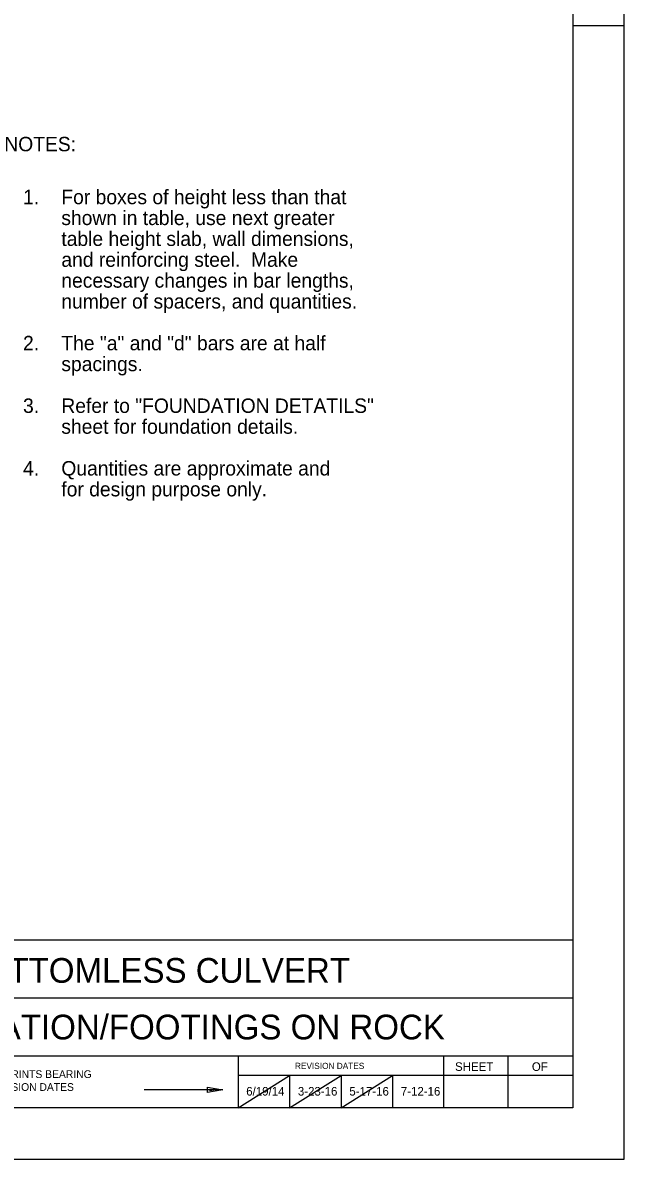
# Model space of a CAD drawing. Extents: x 0 to 68, y 0 to 44.
# Drawn here: x 56.32 to 68, y 0 to 22.06 of the extents above; entities that cross this region are included whole.
import ezdxf

# ---------------------------------------------------------------- set-up
doc = ezdxf.new("R2010")
doc.units = 0
for name, color, linetype in [('10 Sheet Format', 7, 'Continuous'), ('210 Border', 7, 'Continuous'), ('214 Text and Titles', 7, 'Continuous')]:
    doc.layers.add(name, color=color, linetype=linetype)

msp = doc.modelspace()

# ---------------------------------------------------------------- linework, layer by layer
at = {"layer": '10 Sheet Format'}
msp.add_lwpolyline([(0, 0), (68, 0), (68, 44), (0, 44)], close=True, dxfattribs=at)
at = {"layer": '210 Border'}
for p, q in [((67, 43), (67, 1)), ((67, 22), (68, 22)), ((67, 4.25), (2, 4.25)), ((67, 3.125), (48.5, 3.125)), ((67, 2), (2, 2)), ((60.5, 2), (60.5, 1)), ((64.487, 1.994), (64.487, 1)), ((65.737, 2), (65.737, 1)), ((67, 1.625), (60.5, 1.625)), ((60.5, 1), (61.5, 1.625)), ((61.5, 1.625), (61.5, 1)), ((61.5, 1), (62.5, 1.625)), ((62.5, 1.625), (62.5, 1)), ((62.5, 1), (63.5, 1.625)), ((63.5, 1.625), (63.5, 1)), ((60.067, 1.346), (58.676, 1.346)), ((59.904, 1.396), (60.204, 1.346)), ((59.904, 1.296), (59.904, 1.396)), ((60.204, 1.346), (59.904, 1.296)), ((59.954, 1.363), (60.054, 1.346)), ((59.954, 1.329), (59.954, 1.363)), ((60.054, 1.346), (59.954, 1.329)), ((67, 1), (2, 1))]:
    msp.add_line(p, q, dxfattribs=at)
for points in [[(60.052, 1.346), (59.766, 1.346)], [(60.204, 1.346), (59.904, 1.346)], [(60.054, 1.346), (59.954, 1.346)], [(60.204, 1.346), (60.059, 1.346)]]:
    msp.add_lwpolyline(points, dxfattribs=at)

# ---------------------------------------------------------------- texts
for s, height, p in [('CIP BOTTOMLESS CULVERT', 0.48, (53.863, 3.425)), ('PILE FOUNDATION/FOOTINGS ON ROCK', 0.48, (51.998, 2.326)), ('REVISION DATES', 0.11998, (61.604, 1.752)), ('SHEET', 0.1667, (64.713, 1.715)), ('OF', 0.1667, (66.205, 1.715)), ('DISREGARD PRINTS BEARING', 0.14998, (54.713, 1.577)), ('EARLIER REVISION DATES', 0.14998, (54.713, 1.327)), ('6/19/14', 0.1666, (60.657, 1.236)), ('3-23-16', 0.1666, (61.66, 1.236)), ('5-17-16', 0.1666, (62.66, 1.236)), ('7-12-16', 0.1666, (63.66, 1.236))]:
    msp.add_text(s, height=height, dxfattribs=at).set_placement(p)
at = {"layer": '214 Text and Titles'}
for s, p in [('NOTES:', (55.958, 19.561)), ('1.', (56.322, 18.534)), ('For boxes of height less than that', (57.066, 18.534)), ('shown in table, use next greater', (57.066, 18.129)), ('table height slab, wall dimensions,', (57.066, 17.724)), ('and reinforcing steel.  Make', (57.066, 17.319)), ('necessary changes in bar lengths,', (57.066, 16.914)), ('number of spacers, and quantities.', (57.066, 16.509)), ('2.', (56.322, 15.699)), ('The "a" and "d" bars are at half', (57.066, 15.699)), ('spacings.', (57.066, 15.294)), ('Refer to "FOUNDATION DETATILS"', (57.066, 14.484)), ('3.', (56.322, 14.484)), ('sheet for foundation details.', (57.066, 14.079)), ('4.', (56.322, 13.269)), ('Quantities are approximate and', (57.066, 13.269)), ('for design purpose only.', (57.066, 12.864))]:
    msp.add_text(s, height=0.28, dxfattribs=at).set_placement(p)

doc.saveas('drawing.dxf')
